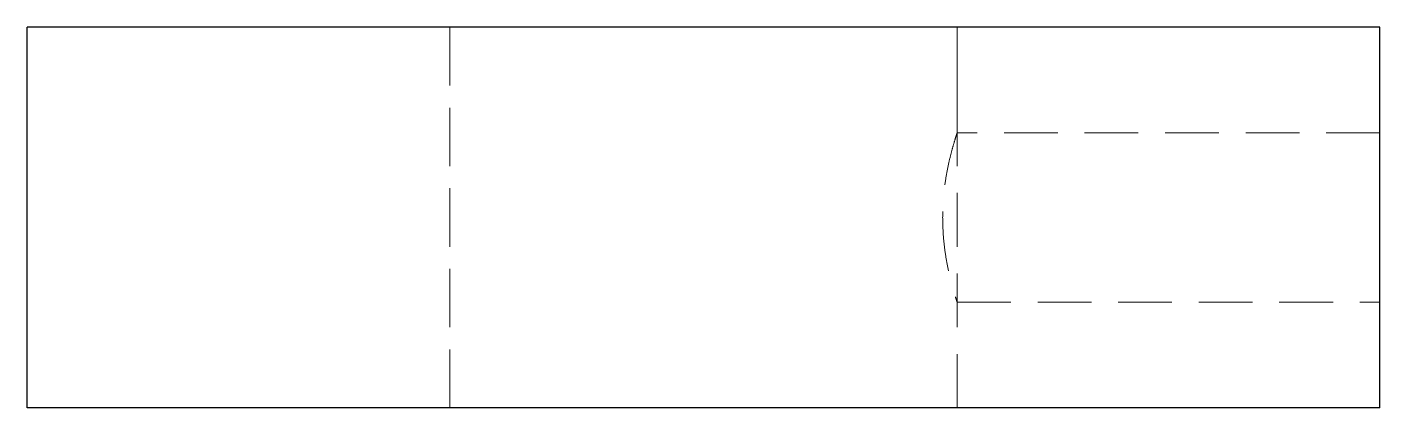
# Model space of a CAD drawing. Header units: millimetres. Extents: x 361 to 480, y 234 to 360.
# Drawn here: x 361.31 to 393.31, y 335.88 to 344.88 of the extents above.
import ezdxf

# ---------------------------------------------------------------- set-up
doc = ezdxf.new("R2010")
doc.units = ezdxf.units.MM
doc.linetypes.add('HIDDEN', pattern=[1.905, 1.27, -0.635])

msp = doc.modelspace()

# ---------------------------------------------------------------- linework, layer by layer
at = {"color": 7, "linetype": 'Continuous', "lineweight": 25}
for p, q in [((393.306, 344.88), (361.306, 344.88)), ((361.306, 335.88), (361.306, 344.88)), ((393.306, 335.88), (393.306, 344.88)), ((393.306, 335.88), (361.306, 335.88))]:
    msp.add_line(p, q, dxfattribs=at)
at = {"color": 7, "linetype": 'HIDDEN', "lineweight": 18}
for p, q in [((371.306, 335.88), (371.306, 344.88)), ((371.306, 344.88), (371.306, 335.88)), ((383.306, 335.88), (383.306, 344.88)), ((383.306, 342.38), (383.306, 344.88)), ((393.306, 342.38), (383.306, 342.38)), ((383.306, 335.88), (383.306, 338.38)), ((383.306, 338.38), (393.306, 338.38))]:
    msp.add_line(p, q, dxfattribs=at)
for points, knots in [([(383.306, 342.38), (383.306, 342.38), (383.311, 342.393), (383.295, 342.349), (383.261, 342.24), (383.204, 342.052), (383.137, 341.803), (383.07, 341.501), (383.012, 341.153), (382.971, 340.775), (382.966, 340.511), (382.963, 340.38)], [0, 0, 0, 0, 0.0000935, 0.1247301, 0.2499924, 0.3747724, 0.4999758, 0.6255208, 0.749862, 0.8754117, 1, 1, 1, 1]), ([(382.963, 340.38), (382.966, 340.249), (382.971, 339.984), (383.012, 339.607), (383.07, 339.259), (383.137, 338.957), (383.204, 338.709), (383.26, 338.52), (383.295, 338.412), (383.311, 338.367), (383.306, 338.38), (383.306, 338.38)], [0, 0, 0, 0, 0.124603, 0.250183, 0.374584, 0.500222, 0.625172, 0.749984, 0.875144, 0.999709, 1, 1, 1, 1])]:
    msp.add_open_spline(points, degree=3, knots=knots, dxfattribs=at)

doc.saveas('drawing.dxf')
